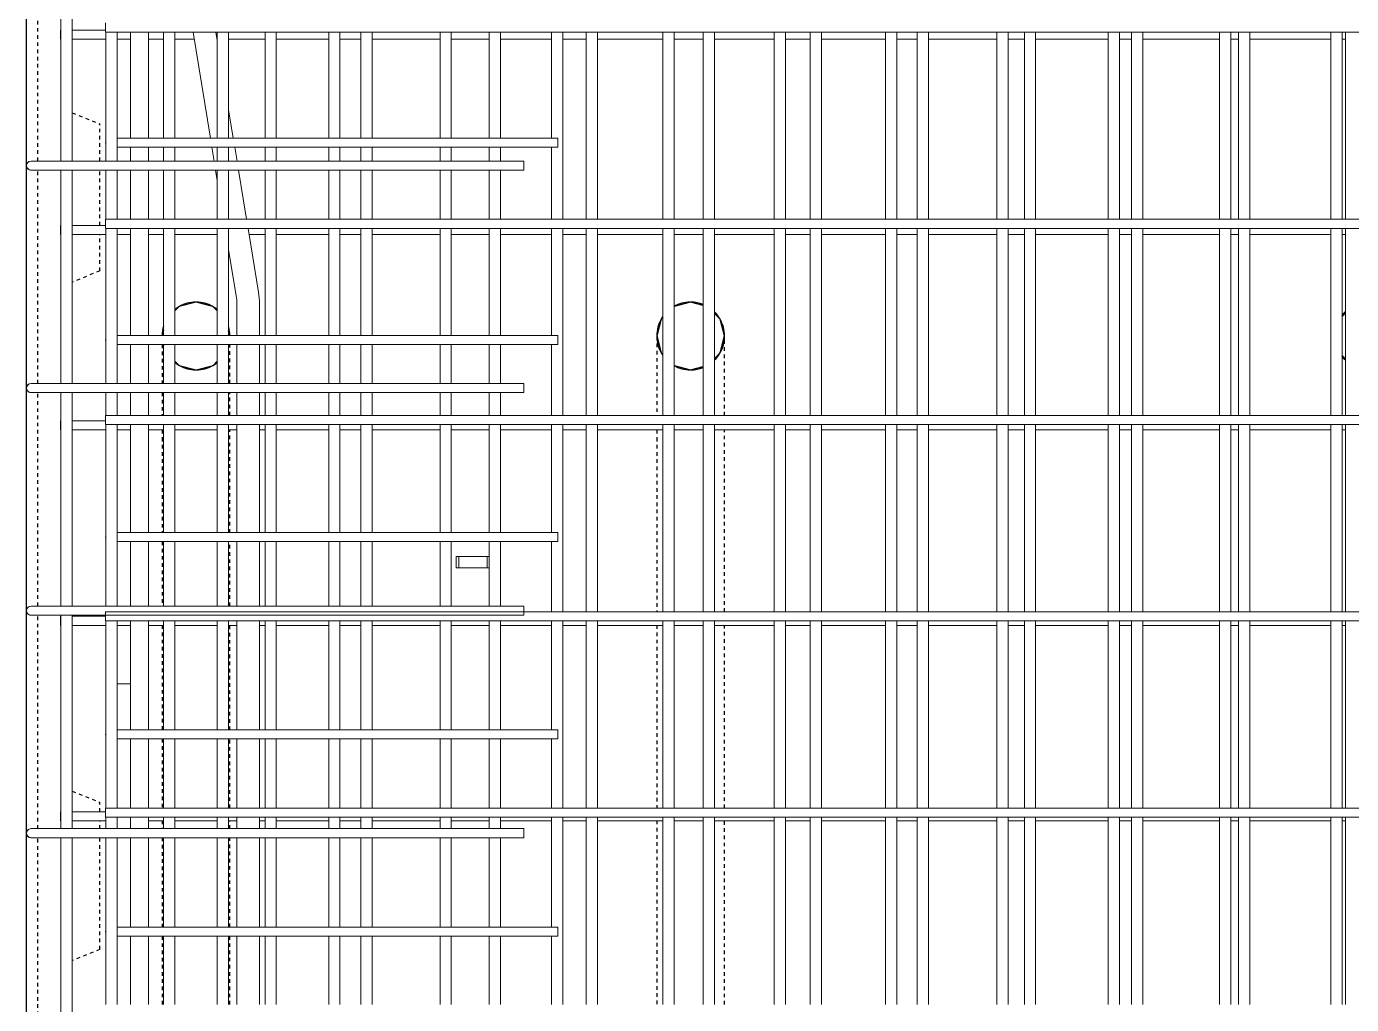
# Model space of a CAD drawing. Header units: millimetres. Extents: x -7141 to 5307, y -2677 to 10424.
# Drawn here: x -4296 to -3124, y -836 to 29 of the extents above; entities that cross this region are included whole.
import ezdxf

# ---------------------------------------------------------------- set-up
doc = ezdxf.new("R2010")
doc.units = ezdxf.units.MM
doc.linetypes.add('Dash', pattern=[6.36, 3.18, -3.18])
for name, color, linetype, lineweight in [('A-GENM', 13, 'Continuous', 18), ('A-WALL', 113, 'Continuous', 25), ('A-WALL-HDLN', 110, 'Dash', 25), ('S-RBAR', 171, 'Continuous', 18)]:
    doc.layers.add(name, color=color, linetype=linetype, lineweight=lineweight)

# ---------------------------------------------------------------- blocks, each defined once
blk = doc.blocks.new('RR spread anchor face based - RR-SA-2_5-150-1726819-Elevation Front 1')
at = {"layer": 'A-GENM'}
for p, q in [((-3916.2, 6755), (-3913.7, 6755)), ((-3916.2, 6745), (-3916.2, 6755)), ((-3913.7, 6755), (-3888.7, 6755)), ((-3913.7, 6755), (-3913.7, 6745)), ((-3888.7, 6755), (-3887, 6755)), ((-3888.7, 6755), (-3888.7, 6745)), ((-3913.7, 6745), (-3916.2, 6745)), ((-3888.7, 6745), (-3913.7, 6745)), ((-3887, 6745), (-3888.7, 6745))]:
    blk.add_line(p, q, dxfattribs=at)

msp = doc.modelspace()

# ---------------------------------------------------------------- linework, layer by layer
at = {"layer": 'A-WALL'}
for p, q in [((-4296.2, -1395), (-4296.2, 7060)), ((-3708.7, -215), (-3723.4, -218.9)), ((-3697.6, -217.9), (-3708.7, -215)), ((-3129.4, -224.7), (-3132.3, -227.7)), ((-4174.9, -240.1), (-4176.1, -244.5)), ((-4116.3, -244.5), (-4117.4, -240.5)), ((-3132.3, -262.3), (-3129.4, -265.3)), ((-3723.4, -271.1), (-3708.7, -275)), ((-3708.7, -275), (-3697.6, -272))]:
    msp.add_line(p, q, dxfattribs=at)
at = {"layer": 'A-WALL', "flags": 128}
for points in [[(-4146.2, -215), (-4161.2, -219), (-4164.9, -222.7)], [(-4127.4, -222.8), (-4131.3, -219), (-4146.2, -215)], [(-3733.4, -228.7), (-3734.7, -230.1), (-3738.7, -245)], [(-3678.7, -245), (-3682.7, -230), (-3687.6, -225.1)], [(-3738.7, -245), (-3734.7, -260), (-3733.4, -261.3)], [(-3687.6, -264.9), (-3682.7, -259.9), (-3678.7, -245)], [(-3678.7, -250.1), (-3678.7, -245.1), (-3678.7, -245)], [(-4164.9, -267.3), (-4161.1, -271), (-4146.2, -275)], [(-4146.2, -275), (-4131.2, -271), (-4127.4, -267.2)]]:
    msp.add_lwpolyline(points, dxfattribs=at)
at = {"layer": 'A-WALL'}
for centre, start, end in [((-4146.2, -245), 120.8303, 128.9228), ((-4146.2, -245), 90.7225, 119.4223), ((-4146.2, -245), 61.0187, 89.2664), ((-4146.2, -245), 50.8221, 59.6045), ((-3708.7, -245), 90.7225, 119.3344), ((-3708.7, -245), 68.1524, 89.2664), ((-3708.7, -245), 150.6728, 179.6194), ((-3708.7, -245), 145.9042, 149.6053), ((-3708.7, -245), 30.8311, 45), ((-3708.7, -245), 0.3778, 29.7706), ((-3108.7, -245), 135, 142.6662), ((-4146.2, -245), 163.5894, 179.0909), ((-4146.2, -245), 0.9091, 15), ((-3708.7, -245), 180.4246, 209.7233), ((-3708.7, -245), 330.719, 359.5722), ((-4146.2, -245), 195, 196.4106), ((-4146.2, -245), 231.0772, 239.6231), ((-4146.2, -245), 300.812, 309.1779), ((-3708.7, -245), 210.813, 214.0958), ((-3708.7, -245), 315, 329.6241), ((-3108.7, -245), 217.3338, 225), ((-4146.2, -245), 241.0171, 269.268), ((-4146.2, -245), 270.7209, 299.4239), ((-3708.7, -245), 241.0171, 269.268), ((-3708.7, -245), 270.7209, 291.8476)]:
    msp.add_arc(centre, 30, start, end, dxfattribs=at)
at = {"layer": 'A-WALL-HDLN'}
for p, q in [((-4286.2, -90.3), (-4286.2, 98.4)), ((-4255.8, -47.6), (-4231.2, -57.5)), ((-4231.2, -90.3), (-4231.2, -57.5)), ((-4286.2, -287.1), (-4286.2, -98.3)), ((-4231.2, -147.2), (-4231.2, -98.3)), ((-4231.2, -187.5), (-4231.2, -155.2)), ((-4231.2, -187.5), (-4255.8, -197.4)), ((-4286.2, -483.9), (-4286.2, -295.1)), ((-4116.2, -418.9), (-4116.2, -328)), ((-3678.7, -489), (-3678.7, -328)), ((-4176.2, -335), (-4176.2, -418.9)), ((-3738.7, -335), (-3738.7, -489)), ((-4176.2, -426.9), (-4176.2, -483.9)), ((-4116.2, -483.9), (-4116.2, -426.9)), ((-4286.2, -680.7), (-4286.2, -491.9)), ((-4176.2, -500.9), (-4176.2, -593.4)), ((-4116.2, -593.4), (-4116.2, -500.9)), ((-3738.7, -500.9), (-3738.7, -662.6)), ((-3678.7, -662.6), (-3678.7, -500.9)), ((-4176.2, -601.4), (-4176.2, -662.6)), ((-4116.2, -662.6), (-4116.2, -601.4)), ((-4255.8, -647.6), (-4231.2, -657.5)), ((-4231.2, -665.7), (-4231.2, -657.5)), ((-4231.2, -680.7), (-4231.2, -673.7)), ((-4176.2, -673.7), (-4176.2, -680.7)), ((-4116.2, -680.7), (-4116.2, -673.7)), ((-3738.7, -673.7), (-3738.7, -836.2)), ((-3678.7, -836.2), (-3678.7, -673.7)), ((-4286.2, -877.4), (-4286.2, -688.7)), ((-4231.2, -787.5), (-4231.2, -688.7)), ((-4176.2, -688.7), (-4176.2, -767.8)), ((-4116.2, -767.8), (-4116.2, -688.7)), ((-4176.2, -775.8), (-4176.2, -836.2)), ((-4116.2, -836.2), (-4116.2, -775.8)), ((-4231.2, -787.5), (-4255.8, -797.4))]:
    msp.add_line(p, q, dxfattribs=at)
at = {"layer": 'A-WALL-HDLN', "flags": 128}
for points in [[(-3738.7, -245.4), (-3738.7, -249.1), (-3738.7, -261), (-3738.7, -279.7), (-3738.7, -303.4), (-3738.7, -315.4)], [(-4176.2, -252.5), (-4176.2, -261), (-4176.2, -279.7), (-4176.2, -287.1)], [(-4116.2, -287.1), (-4116.2, -283.7), (-4116.2, -264), (-4116.2, -252.5)], [(-3678.7, -315.4), (-3678.7, -308.1), (-3678.7, -283.7), (-3678.7, -264), (-3678.7, -250.7), (-3678.7, -250.1)], [(-4176.2, -295.1), (-4176.2, -303.4), (-4176.2, -315.4)], [(-4116.2, -315.4), (-4116.2, -308.1), (-4116.2, -295.1)], [(-4176.2, -328), (-4176.2, -330), (-4176.2, -335)], [(-3738.7, -328), (-3738.7, -330), (-3738.7, -335)]]:
    msp.add_lwpolyline(points, dxfattribs=at)
at = {"layer": 'S-RBAR'}
for p, q in [((-4265.8, -90.3), (-4265.8, 98.4)), ((-4255.8, -90.3), (-4255.8, 98.4)), ((-4266.2, 17.6), (-4266.2, 25.6)), ((-4255.8, 25.6), (-4226.2, 25.6)), ((-4226.2, 23.8), (-4226.2, 31.8)), ((-4226.2, 23.8), (-2591.2, 23.8)), ((-4225.9, -90.3), (-4225.9, 23.8)), ((-4215.9, -90.3), (-4215.9, 23.8)), ((-4204.2, -70.1), (-4204.2, 23.8)), ((-4188.2, -70.1), (-4188.2, 23.8)), ((-4174.9, -70.1), (-4174.9, 23.8)), ((-4164.9, -70.1), (-4164.9, 23.8)), ((-4133.5, -70.1), (-4148.9, 23.8)), ((-4127.4, 16.2), (-4128.6, 23.8)), ((-4127.4, -70.1), (-4127.4, 23.8)), ((-4117.4, -70.1), (-4117.4, 23.8)), ((-4085.2, -70.1), (-4085.2, 23.8)), ((-4075.2, -70.1), (-4075.2, 23.8)), ((-4028.9, -70.1), (-4028.9, 23.8)), ((-4018.9, -70.1), (-4018.9, 23.8)), ((-4000.5, -70.1), (-4000.5, 23.8)), ((-3990.5, -70.1), (-3990.5, 23.8)), ((-3930.4, -70.1), (-3930.4, 23.8)), ((-3920.4, -70.1), (-3920.4, 23.8)), ((-3887, -70.1), (-3887, 23.8)), ((-3877, -70.1), (-3877, 23.8)), ((-3831.9, -70.1), (-3831.9, 23.8)), ((-3821.9, -141.8), (-3821.9, 23.8)), ((-3801.1, -141.8), (-3801.1, 23.8)), ((-3791.1, -141.8), (-3791.1, 23.8)), ((-3733.4, -141.8), (-3733.4, 23.8)), ((-3723.4, -141.8), (-3723.4, 23.8)), ((-3697.6, -141.8), (-3697.6, 23.8)), ((-3687.6, -141.8), (-3687.6, 23.8)), ((-3634.9, -141.8), (-3634.9, 23.8)), ((-3624.9, -141.8), (-3624.9, 23.8)), ((-3602.9, -141.8), (-3602.9, 23.8)), ((-3592.9, -141.8), (-3592.9, 23.8)), ((-3536.4, -141.8), (-3536.4, 23.8)), ((-3526.4, -141.8), (-3526.4, 23.8)), ((-3508.2, -141.8), (-3508.2, 23.8)), ((-3498.2, -141.8), (-3498.2, 23.8)), ((-3437.9, -141.8), (-3437.9, 23.8)), ((-3427.9, -141.8), (-3427.9, 23.8)), ((-3413.5, -141.8), (-3413.5, 23.8)), ((-3403.5, -141.8), (-3403.5, 23.8)), ((-3339.4, -141.8), (-3339.4, 23.8)), ((-3329.4, -141.8), (-3329.4, 23.8)), ((-3318.8, -141.8), (-3318.8, 23.8)), ((-3308.8, -141.8), (-3308.8, 23.8)), ((-3240.9, -141.8), (-3240.9, 23.8)), ((-3230.9, -141.8), (-3230.9, 23.8)), ((-3224.1, -141.8), (-3224.1, 23.8)), ((-3214.1, -141.8), (-3214.1, 23.8)), ((-3142.3, -141.8), (-3142.3, 23.8)), ((-3132.3, -141.8), (-3132.3, 23.8)), ((-3129.4, -141.8), (-3129.4, 23.8)), ((-4255.8, 17.6), (-4225.9, 17.6)), ((-4215.9, 17.6), (-4204.2, 17.6)), ((-4188.2, 17.6), (-4174.9, 17.6)), ((-4164.9, 17.6), (-4147.9, 17.6)), ((-4117.4, 17.6), (-4085.2, 17.6)), ((-4075.2, 17.6), (-4028.9, 17.6)), ((-4018.9, 17.6), (-4000.5, 17.6)), ((-3990.5, 17.6), (-3930.4, 17.6)), ((-3920.4, 17.6), (-3887, 17.6)), ((-3877, 17.6), (-3831.9, 17.6)), ((-3821.9, 17.6), (-3801.1, 17.6)), ((-3791.1, 17.6), (-3733.4, 17.6)), ((-3723.4, 17.6), (-3697.6, 17.6)), ((-3687.6, 17.6), (-3634.9, 17.6)), ((-3624.9, 17.6), (-3602.9, 17.6)), ((-3592.9, 17.6), (-3536.4, 17.6)), ((-3526.4, 17.6), (-3508.2, 17.6)), ((-3498.2, 17.6), (-3437.9, 17.6)), ((-3427.9, 17.6), (-3413.5, 17.6)), ((-3403.5, 17.6), (-3339.4, 17.6)), ((-3329.4, 17.6), (-3318.8, 17.6)), ((-3308.8, 17.6), (-3240.9, 17.6)), ((-3230.9, 17.6), (-3224.1, 17.6)), ((-3214.1, 17.6), (-3142.3, 17.6)), ((-3132.3, 17.6), (-3129.4, 17.6)), ((-4113.3, -70.1), (-4117.4, -44.9)), ((-4186.2, -70.1), (-4216.3, -70.1)), ((-4186.2, -70.1), (-3826.2, -70.1)), ((-3826.2, -78.1), (-3826.2, -70.1)), ((-4186.2, -78.1), (-4216.3, -78.1)), ((-4204.2, -90.3), (-4204.2, -78.1)), ((-4188.2, -90.3), (-4188.2, -78.1)), ((-4186.2, -78.1), (-3826.2, -78.1)), ((-4174.9, -90.3), (-4174.9, -78.1)), ((-4164.9, -90.3), (-4164.9, -78.1)), ((-4130.2, -90.3), (-4132.2, -78.1)), ((-4127.4, -90.3), (-4127.4, -78.1)), ((-4117.4, -90.3), (-4117.4, -78.1)), ((-4109.9, -90.3), (-4111.9, -78.1)), ((-4085.2, -90.3), (-4085.2, -78.1)), ((-4075.2, -90.3), (-4075.2, -78.1)), ((-4028.9, -90.3), (-4028.9, -78.1)), ((-4018.9, -90.3), (-4018.9, -78.1)), ((-4000.5, -90.3), (-4000.5, -78.1)), ((-3990.5, -90.3), (-3990.5, -78.1)), ((-3930.4, -90.3), (-3930.4, -78.1)), ((-3920.4, -90.3), (-3920.4, -78.1)), ((-3887, -90.3), (-3887, -78.1)), ((-3877, -90.3), (-3877, -78.1)), ((-3831.9, -141.8), (-3831.9, -78.1)), ((-4272.2, -90.3), (-4292.2, -90.3)), ((-4272.2, -90.3), (-3856.2, -90.3)), ((-3856.2, -98.3), (-3856.2, -90.3)), ((-4272.2, -98.3), (-4292.2, -98.3)), ((-4272.2, -98.3), (-3856.2, -98.3)), ((-4265.8, -287.1), (-4265.8, -98.3)), ((-4255.8, -287.1), (-4255.8, -98.3)), ((-4225.9, -141.8), (-4225.9, -98.3)), ((-4215.9, -141.8), (-4215.9, -98.3)), ((-4204.2, -141.8), (-4204.2, -98.3)), ((-4188.2, -141.8), (-4188.2, -98.3)), ((-4174.9, -141.8), (-4174.9, -98.3)), ((-4164.9, -141.8), (-4164.9, -98.3)), ((-4127.4, -107.5), (-4128.9, -98.3)), ((-4127.4, -141.8), (-4127.4, -98.3)), ((-4117.4, -141.8), (-4117.4, -98.3)), ((-4101.5, -141.8), (-4108.6, -98.3)), ((-4085.2, -141.8), (-4085.2, -98.3)), ((-4075.2, -141.8), (-4075.2, -98.3)), ((-4028.9, -141.8), (-4028.9, -98.3)), ((-4018.9, -141.8), (-4018.9, -98.3)), ((-4000.5, -141.8), (-4000.5, -98.3)), ((-3990.5, -141.8), (-3990.5, -98.3)), ((-3930.4, -141.8), (-3930.4, -98.3)), ((-3920.4, -141.8), (-3920.4, -98.3)), ((-3887, -141.8), (-3887, -98.3)), ((-3877, -141.8), (-3877, -98.3)), ((-4266.2, -155.2), (-4266.2, -147.2)), ((-4255.8, -147.2), (-4226.2, -147.2)), ((-4226.2, -141.8), (-2591.2, -141.8)), ((-4226.2, -149.8), (-4226.2, -141.8)), ((-4226.2, -149.8), (-2591.2, -149.8)), ((-4225.9, -287.1), (-4225.9, -149.8)), ((-4215.9, -287.1), (-4215.9, -149.8)), ((-4204.2, -244.5), (-4204.2, -149.8)), ((-4188.2, -244.5), (-4188.2, -149.8)), ((-4174.9, -244.5), (-4174.9, -149.8)), ((-4164.9, -244.5), (-4164.9, -149.8)), ((-4127.4, -244.5), (-4127.4, -149.8)), ((-4117.4, -244.5), (-4117.4, -149.8)), ((-4090.9, -206.3), (-4100.2, -149.8)), ((-4085.2, -244.5), (-4085.2, -149.8)), ((-4075.2, -244.5), (-4075.2, -149.8)), ((-4028.9, -244.5), (-4028.9, -149.8)), ((-4018.9, -244.5), (-4018.9, -149.8)), ((-4000.5, -244.5), (-4000.5, -149.8)), ((-3990.5, -244.5), (-3990.5, -149.8)), ((-3930.4, -244.5), (-3930.4, -149.8)), ((-3920.4, -244.5), (-3920.4, -149.8)), ((-3887, -244.5), (-3887, -149.8)), ((-3877, -244.5), (-3877, -149.8)), ((-3831.9, -244.5), (-3831.9, -149.8)), ((-3821.9, -315.4), (-3821.9, -149.8)), ((-3801.1, -315.4), (-3801.1, -149.8)), ((-3791.1, -315.4), (-3791.1, -149.8)), ((-3733.4, -315.4), (-3733.4, -149.8)), ((-3723.4, -315.4), (-3723.4, -149.8)), ((-3697.6, -315.4), (-3697.6, -149.8)), ((-3687.6, -315.4), (-3687.6, -149.8)), ((-3634.9, -315.4), (-3634.9, -149.8)), ((-3624.9, -315.4), (-3624.9, -149.8)), ((-3602.9, -315.4), (-3602.9, -149.8)), ((-3592.9, -315.4), (-3592.9, -149.8)), ((-3536.4, -315.4), (-3536.4, -149.8)), ((-3526.4, -315.4), (-3526.4, -149.8)), ((-3508.2, -315.4), (-3508.2, -149.8)), ((-3498.2, -315.4), (-3498.2, -149.8)), ((-3437.9, -315.4), (-3437.9, -149.8)), ((-3427.9, -315.4), (-3427.9, -149.8)), ((-3413.5, -315.4), (-3413.5, -149.8)), ((-3403.5, -315.4), (-3403.5, -149.8)), ((-3339.4, -315.4), (-3339.4, -149.8)), ((-3329.4, -315.4), (-3329.4, -149.8)), ((-3318.8, -315.4), (-3318.8, -149.8)), ((-3308.8, -315.4), (-3308.8, -149.8)), ((-3240.9, -315.4), (-3240.9, -149.8)), ((-3230.9, -315.4), (-3230.9, -149.8)), ((-3224.1, -315.4), (-3224.1, -149.8)), ((-3214.1, -315.4), (-3214.1, -149.8)), ((-3142.3, -315.4), (-3142.3, -149.8)), ((-3132.3, -315.4), (-3132.3, -149.8)), ((-3129.4, -315.4), (-3129.4, -149.8)), ((-4255.8, -155.2), (-4225.9, -155.2)), ((-4215.9, -155.2), (-4204.2, -155.2)), ((-4188.2, -155.2), (-4174.9, -155.2)), ((-4164.9, -155.2), (-4127.4, -155.2)), ((-4099.3, -155.2), (-4085.2, -155.2)), ((-4075.2, -155.2), (-4028.9, -155.2)), ((-4018.9, -155.2), (-4000.5, -155.2)), ((-3990.5, -155.2), (-3930.4, -155.2)), ((-3920.4, -155.2), (-3887, -155.2)), ((-3877, -155.2), (-3831.9, -155.2)), ((-3821.9, -155.2), (-3801.1, -155.2)), ((-3791.1, -155.2), (-3733.4, -155.2)), ((-3723.4, -155.2), (-3697.6, -155.2)), ((-3687.6, -155.2), (-3634.9, -155.2)), ((-3624.9, -155.2), (-3602.9, -155.2)), ((-3592.9, -155.2), (-3536.4, -155.2)), ((-3526.4, -155.2), (-3508.2, -155.2)), ((-3498.2, -155.2), (-3437.9, -155.2)), ((-3427.9, -155.2), (-3413.5, -155.2)), ((-3403.5, -155.2), (-3339.4, -155.2)), ((-3329.4, -155.2), (-3318.8, -155.2)), ((-3308.8, -155.2), (-3240.9, -155.2)), ((-3230.9, -155.2), (-3224.1, -155.2)), ((-3214.1, -155.2), (-3142.3, -155.2)), ((-3132.3, -155.2), (-3129.4, -155.2)), ((-4110.7, -209.5), (-4117.4, -168.6)), ((-4110.1, -244.5), (-4110.1, -216.8)), ((-4090.1, -244.5), (-4090.1, -216.8)), ((-4186.2, -244.5), (-4216.3, -244.5)), ((-4186.2, -244.5), (-3826.2, -244.5)), ((-3826.2, -252.5), (-3826.2, -244.5)), ((-4186.2, -252.5), (-4216.3, -252.5)), ((-4204.2, -287.1), (-4204.2, -252.5)), ((-4188.2, -287.1), (-4188.2, -252.5)), ((-4186.2, -252.5), (-3826.2, -252.5)), ((-4174.9, -287.1), (-4174.9, -252.5)), ((-4164.9, -287.1), (-4164.9, -252.5)), ((-4127.4, -287.1), (-4127.4, -252.5)), ((-4117.4, -287.1), (-4117.4, -252.5)), ((-4110.1, -287.1), (-4110.1, -252.5)), ((-4090.1, -287.1), (-4090.1, -252.5)), ((-4085.2, -287.1), (-4085.2, -252.5)), ((-4075.2, -287.1), (-4075.2, -252.5)), ((-4028.9, -287.1), (-4028.9, -252.5)), ((-4018.9, -287.1), (-4018.9, -252.5)), ((-4000.5, -287.1), (-4000.5, -252.5)), ((-3990.5, -287.1), (-3990.5, -252.5)), ((-3930.4, -287.1), (-3930.4, -252.5)), ((-3920.4, -287.1), (-3920.4, -252.5)), ((-3887, -287.1), (-3887, -252.5)), ((-3877, -287.1), (-3877, -252.5)), ((-3831.9, -315.4), (-3831.9, -252.5)), ((-4272.2, -287.1), (-4292.2, -287.1)), ((-4272.2, -287.1), (-3856.2, -287.1)), ((-3856.2, -295.1), (-3856.2, -287.1)), ((-4272.2, -295.1), (-4292.2, -295.1)), ((-4272.2, -295.1), (-3856.2, -295.1)), ((-4265.8, -483.9), (-4265.8, -295.1)), ((-4255.8, -483.9), (-4255.8, -295.1)), ((-4225.9, -315.4), (-4225.9, -295.1)), ((-4215.9, -315.4), (-4215.9, -295.1)), ((-4204.2, -315.4), (-4204.2, -295.1)), ((-4188.2, -315.4), (-4188.2, -295.1)), ((-4174.9, -315.4), (-4174.9, -295.1)), ((-4164.9, -315.4), (-4164.9, -295.1)), ((-4127.4, -315.4), (-4127.4, -295.1)), ((-4117.4, -315.4), (-4117.4, -295.1)), ((-4110.1, -315.4), (-4110.1, -295.1)), ((-4090.1, -315.4), (-4090.1, -295.1)), ((-4085.2, -315.4), (-4085.2, -295.1)), ((-4075.2, -315.4), (-4075.2, -295.1)), ((-4028.9, -315.4), (-4028.9, -295.1)), ((-4018.9, -315.4), (-4018.9, -295.1)), ((-4000.5, -315.4), (-4000.5, -295.1)), ((-3990.5, -315.4), (-3990.5, -295.1)), ((-3930.4, -315.4), (-3930.4, -295.1)), ((-3920.4, -315.4), (-3920.4, -295.1)), ((-3887, -315.4), (-3887, -295.1)), ((-3877, -315.4), (-3877, -295.1)), ((-4226.2, -315.4), (-2591.2, -315.4)), ((-4226.2, -323.4), (-4226.2, -315.4)), ((-4266.2, -328), (-4266.2, -320)), ((-4255.8, -320), (-4226.2, -320)), ((-4255.8, -328), (-4225.9, -328)), ((-4226.2, -323.4), (-2591.2, -323.4)), ((-4225.9, -483.9), (-4225.9, -323.4)), ((-4215.9, -483.9), (-4215.9, -323.4)), ((-4215.9, -328), (-4204.2, -328)), ((-4204.2, -418.9), (-4204.2, -323.4)), ((-4188.2, -418.9), (-4188.2, -323.4)), ((-4188.2, -328), (-4174.9, -328)), ((-4174.9, -418.9), (-4174.9, -323.4)), ((-4164.9, -418.9), (-4164.9, -323.4)), ((-4164.9, -328), (-4127.4, -328)), ((-4127.4, -418.9), (-4127.4, -323.4)), ((-4117.4, -418.9), (-4117.4, -323.4)), ((-4117.4, -328), (-4110.1, -328)), ((-4110.1, -418.9), (-4110.1, -323.4)), ((-4090.1, -418.9), (-4090.1, -323.4)), ((-4089.7, -328), (-4085.2, -328)), ((-4085.2, -418.9), (-4085.2, -323.4)), ((-4075.2, -418.9), (-4075.2, -323.4)), ((-4075.2, -328), (-4028.9, -328)), ((-4028.9, -418.9), (-4028.9, -323.4)), ((-4018.9, -418.9), (-4018.9, -323.4)), ((-4018.9, -328), (-4000.5, -328)), ((-4000.5, -418.9), (-4000.5, -323.4)), ((-3990.5, -418.9), (-3990.5, -323.4)), ((-3990.5, -328), (-3930.4, -328)), ((-3930.4, -418.9), (-3930.4, -323.4)), ((-3920.4, -418.9), (-3920.4, -323.4)), ((-3920.4, -328), (-3887, -328)), ((-3887, -418.9), (-3887, -323.4)), ((-3877, -418.9), (-3877, -323.4)), ((-3877, -328), (-3831.9, -328)), ((-3831.9, -418.9), (-3831.9, -323.4)), ((-3821.9, -489), (-3821.9, -323.4)), ((-3821.9, -328), (-3801.1, -328)), ((-3801.1, -489), (-3801.1, -323.4)), ((-3791.1, -489), (-3791.1, -323.4)), ((-3791.1, -328), (-3733.4, -328)), ((-3733.4, -489), (-3733.4, -323.4)), ((-3723.4, -489), (-3723.4, -323.4)), ((-3723.4, -328), (-3697.6, -328)), ((-3697.6, -489), (-3697.6, -323.4)), ((-3687.6, -489), (-3687.6, -323.4)), ((-3687.6, -328), (-3634.9, -328)), ((-3634.9, -489), (-3634.9, -323.4)), ((-3624.9, -489), (-3624.9, -323.4)), ((-3624.9, -328), (-3602.9, -328)), ((-3602.9, -489), (-3602.9, -323.4)), ((-3592.9, -489), (-3592.9, -323.4)), ((-3592.9, -328), (-3536.4, -328)), ((-3536.4, -489), (-3536.4, -323.4)), ((-3526.4, -489), (-3526.4, -323.4)), ((-3526.4, -328), (-3508.2, -328)), ((-3508.2, -489), (-3508.2, -323.4)), ((-3498.2, -489), (-3498.2, -323.4)), ((-3498.2, -328), (-3437.9, -328)), ((-3437.9, -489), (-3437.9, -323.4)), ((-3427.9, -489), (-3427.9, -323.4)), ((-3427.9, -328), (-3413.5, -328)), ((-3413.5, -489), (-3413.5, -323.4)), ((-3403.5, -489), (-3403.5, -323.4)), ((-3403.5, -328), (-3339.4, -328)), ((-3339.4, -489), (-3339.4, -323.4)), ((-3329.4, -489), (-3329.4, -323.4)), ((-3329.4, -328), (-3318.8, -328)), ((-3318.8, -489), (-3318.8, -323.4)), ((-3308.8, -489), (-3308.8, -323.4)), ((-3308.8, -328), (-3240.9, -328)), ((-3240.9, -489), (-3240.9, -323.4)), ((-3230.9, -489), (-3230.9, -323.4)), ((-3230.9, -328), (-3224.1, -328)), ((-3224.1, -489), (-3224.1, -323.4)), ((-3214.1, -489), (-3214.1, -323.4)), ((-3214.1, -328), (-3142.3, -328)), ((-3142.3, -489), (-3142.3, -323.4)), ((-3132.3, -489), (-3132.3, -323.4)), ((-3132.3, -328), (-3129.4, -328)), ((-3129.4, -489), (-3129.4, -323.4)), ((-4186.2, -418.9), (-4216.3, -418.9)), ((-4186.2, -418.9), (-3826.2, -418.9)), ((-3826.2, -426.9), (-3826.2, -418.9)), ((-4186.2, -426.9), (-4216.3, -426.9)), ((-4204.2, -483.9), (-4204.2, -426.9)), ((-4188.2, -483.9), (-4188.2, -426.9)), ((-4186.2, -426.9), (-3826.2, -426.9)), ((-4174.9, -483.9), (-4174.9, -426.9)), ((-4164.9, -483.9), (-4164.9, -426.9)), ((-4127.4, -483.9), (-4127.4, -426.9)), ((-4117.4, -483.9), (-4117.4, -426.9)), ((-4110.1, -483.9), (-4110.1, -426.9)), ((-4090.1, -483.9), (-4090.1, -426.9)), ((-4085.2, -483.9), (-4085.2, -426.9)), ((-4075.2, -483.9), (-4075.2, -426.9)), ((-4028.9, -483.9), (-4028.9, -426.9)), ((-4018.9, -483.9), (-4018.9, -426.9)), ((-4000.5, -483.9), (-4000.5, -426.9)), ((-3990.5, -483.9), (-3990.5, -426.9)), ((-3930.4, -483.9), (-3930.4, -426.9)), ((-3920.4, -483.9), (-3920.4, -426.9)), ((-3887, -483.9), (-3887, -426.9)), ((-3877, -483.9), (-3877, -426.9)), ((-3831.9, -489), (-3831.9, -426.9)), ((-4272.2, -483.9), (-4292.2, -483.9)), ((-4272.2, -491.9), (-4292.2, -491.9)), ((-4272.2, -483.9), (-3856.2, -483.9)), ((-4272.2, -491.9), (-3856.2, -491.9)), ((-4265.8, -680.7), (-4265.8, -491.9)), ((-4255.8, -680.7), (-4255.8, -491.9)), ((-4226.2, -489), (-2591.2, -489)), ((-4226.2, -497), (-4226.2, -489)), ((-3856.2, -491.9), (-3856.2, -483.9)), ((-4266.2, -500.9), (-4266.2, -492.9)), ((-4255.8, -492.9), (-4226.2, -492.9)), ((-4255.8, -500.9), (-4225.9, -500.9)), ((-4226.2, -497), (-2591.2, -497)), ((-4225.9, -662.6), (-4225.9, -497)), ((-4215.9, -662.6), (-4215.9, -497)), ((-4215.9, -500.9), (-4204.2, -500.9)), ((-4204.2, -593.4), (-4204.2, -497)), ((-4188.2, -593.4), (-4188.2, -497)), ((-4188.2, -500.9), (-4174.9, -500.9)), ((-4174.9, -593.4), (-4174.9, -497)), ((-4164.9, -593.4), (-4164.9, -497)), ((-4164.9, -500.9), (-4127.4, -500.9)), ((-4127.4, -593.4), (-4127.4, -497)), ((-4117.4, -593.4), (-4117.4, -497)), ((-4117.4, -500.9), (-4110.1, -500.9)), ((-4110.1, -593.4), (-4110.1, -497)), ((-4090.1, -593.4), (-4090.1, -497)), ((-4089.7, -500.9), (-4085.2, -500.9)), ((-4085.2, -593.4), (-4085.2, -497)), ((-4075.2, -593.4), (-4075.2, -497)), ((-4075.2, -500.9), (-4028.9, -500.9)), ((-4028.9, -593.4), (-4028.9, -497)), ((-4018.9, -593.4), (-4018.9, -497)), ((-4018.9, -500.9), (-4000.5, -500.9)), ((-4000.5, -593.4), (-4000.5, -497)), ((-3990.5, -593.4), (-3990.5, -497)), ((-3990.5, -500.9), (-3930.4, -500.9)), ((-3930.4, -593.4), (-3930.4, -497)), ((-3920.4, -593.4), (-3920.4, -497)), ((-3920.4, -500.9), (-3887, -500.9)), ((-3887, -593.4), (-3887, -497)), ((-3877, -593.4), (-3877, -497)), ((-3877, -500.9), (-3831.9, -500.9)), ((-3831.9, -593.4), (-3831.9, -497)), ((-3821.9, -662.6), (-3821.9, -497)), ((-3821.9, -500.9), (-3801.1, -500.9)), ((-3801.1, -662.6), (-3801.1, -497)), ((-3791.1, -662.6), (-3791.1, -497)), ((-3791.1, -500.9), (-3733.4, -500.9)), ((-3733.4, -662.6), (-3733.4, -497)), ((-3723.4, -662.6), (-3723.4, -497)), ((-3723.4, -500.9), (-3697.6, -500.9)), ((-3697.6, -662.6), (-3697.6, -497)), ((-3687.6, -662.6), (-3687.6, -497)), ((-3687.6, -500.9), (-3634.9, -500.9)), ((-3634.9, -662.6), (-3634.9, -497)), ((-3624.9, -662.6), (-3624.9, -497)), ((-3624.9, -500.9), (-3602.9, -500.9)), ((-3602.9, -662.6), (-3602.9, -497)), ((-3592.9, -662.6), (-3592.9, -497)), ((-3592.9, -500.9), (-3536.4, -500.9)), ((-3536.4, -662.6), (-3536.4, -497)), ((-3526.4, -662.6), (-3526.4, -497)), ((-3526.4, -500.9), (-3508.2, -500.9)), ((-3508.2, -662.6), (-3508.2, -497)), ((-3498.2, -662.6), (-3498.2, -497)), ((-3498.2, -500.9), (-3437.9, -500.9)), ((-3437.9, -662.6), (-3437.9, -497)), ((-3427.9, -662.6), (-3427.9, -497)), ((-3427.9, -500.9), (-3413.5, -500.9)), ((-3413.5, -662.6), (-3413.5, -497)), ((-3403.5, -662.6), (-3403.5, -497)), ((-3403.5, -500.9), (-3339.4, -500.9)), ((-3339.4, -662.6), (-3339.4, -497)), ((-3329.4, -662.6), (-3329.4, -497)), ((-3329.4, -500.9), (-3318.8, -500.9)), ((-3318.8, -662.6), (-3318.8, -497)), ((-3308.8, -662.6), (-3308.8, -497)), ((-3308.8, -500.9), (-3240.9, -500.9)), ((-3240.9, -662.6), (-3240.9, -497)), ((-3230.9, -662.6), (-3230.9, -497)), ((-3230.9, -500.9), (-3224.1, -500.9)), ((-3224.1, -662.6), (-3224.1, -497)), ((-3214.1, -662.6), (-3214.1, -497)), ((-3214.1, -500.9), (-3142.3, -500.9)), ((-3142.3, -662.6), (-3142.3, -497)), ((-3132.3, -662.6), (-3132.3, -497)), ((-3132.3, -500.9), (-3129.4, -500.9)), ((-3129.4, -662.6), (-3129.4, -497)), ((-4215.9, -552.5), (-4204.2, -552.5)), ((-4186.2, -593.4), (-4216.3, -593.4)), ((-4186.2, -593.4), (-3826.2, -593.4)), ((-3826.2, -601.4), (-3826.2, -593.4)), ((-4186.2, -601.4), (-4216.3, -601.4)), ((-4204.2, -662.6), (-4204.2, -601.4)), ((-4188.2, -662.6), (-4188.2, -601.4)), ((-4186.2, -601.4), (-3826.2, -601.4)), ((-4174.9, -662.6), (-4174.9, -601.4)), ((-4164.9, -662.6), (-4164.9, -601.4)), ((-4127.4, -662.6), (-4127.4, -601.4)), ((-4117.4, -662.6), (-4117.4, -601.4)), ((-4110.1, -662.6), (-4110.1, -601.4)), ((-4090.1, -662.6), (-4090.1, -601.4)), ((-4085.2, -662.6), (-4085.2, -601.4)), ((-4075.2, -662.6), (-4075.2, -601.4)), ((-4028.9, -662.6), (-4028.9, -601.4)), ((-4018.9, -662.6), (-4018.9, -601.4)), ((-4000.5, -662.6), (-4000.5, -601.4)), ((-3990.5, -662.6), (-3990.5, -601.4)), ((-3930.4, -662.6), (-3930.4, -601.4)), ((-3920.4, -662.6), (-3920.4, -601.4)), ((-3887, -662.6), (-3887, -601.4)), ((-3877, -662.6), (-3877, -601.4)), ((-3831.9, -662.6), (-3831.9, -601.4)), ((-4266.2, -673.7), (-4266.2, -665.7)), ((-4255.8, -665.7), (-4226.2, -665.7)), ((-4226.2, -662.6), (-2591.2, -662.6)), ((-4226.2, -670.6), (-4226.2, -662.6)), ((-4255.8, -673.7), (-4225.9, -673.7)), ((-4226.2, -670.6), (-2591.2, -670.6)), ((-4225.9, -680.7), (-4225.9, -670.6)), ((-4215.9, -680.7), (-4215.9, -670.6)), ((-4204.2, -680.7), (-4204.2, -670.6)), ((-4188.2, -680.7), (-4188.2, -670.6)), ((-4188.2, -673.7), (-4174.9, -673.7)), ((-4174.9, -680.7), (-4174.9, -670.6)), ((-4164.9, -680.7), (-4164.9, -670.6)), ((-4164.9, -673.7), (-4127.4, -673.7)), ((-4127.4, -680.7), (-4127.4, -670.6)), ((-4117.4, -680.7), (-4117.4, -670.6)), ((-4117.4, -673.7), (-4110.1, -673.7)), ((-4110.1, -680.7), (-4110.1, -670.6)), ((-4090.1, -680.7), (-4090.1, -670.6)), ((-4089.7, -673.7), (-4085.2, -673.7)), ((-4085.2, -680.7), (-4085.2, -670.6)), ((-4075.2, -680.7), (-4075.2, -670.6)), ((-4075.2, -673.7), (-4028.9, -673.7)), ((-4028.9, -680.7), (-4028.9, -670.6)), ((-4018.9, -680.7), (-4018.9, -670.6)), ((-4018.9, -673.7), (-4000.5, -673.7)), ((-4000.5, -680.7), (-4000.5, -670.6)), ((-3990.5, -680.7), (-3990.5, -670.6)), ((-3990.5, -673.7), (-3930.4, -673.7)), ((-3930.4, -680.7), (-3930.4, -670.6)), ((-3920.4, -680.7), (-3920.4, -670.6)), ((-3920.4, -673.7), (-3887, -673.7)), ((-3887, -680.7), (-3887, -670.6)), ((-3877, -680.7), (-3877, -670.6)), ((-3877, -673.7), (-3831.9, -673.7)), ((-3831.9, -767.8), (-3831.9, -670.6)), ((-3821.9, -836.2), (-3821.9, -670.6)), ((-3821.9, -673.7), (-3801.1, -673.7)), ((-3801.1, -836.2), (-3801.1, -670.6)), ((-3791.1, -836.2), (-3791.1, -670.6)), ((-3791.1, -673.7), (-3733.4, -673.7)), ((-3733.4, -836.2), (-3733.4, -670.6)), ((-3723.4, -836.2), (-3723.4, -670.6)), ((-3723.4, -673.7), (-3697.6, -673.7)), ((-3697.6, -836.2), (-3697.6, -670.6)), ((-3687.6, -836.2), (-3687.6, -670.6)), ((-3687.6, -673.7), (-3634.9, -673.7)), ((-3634.9, -836.2), (-3634.9, -670.6)), ((-3624.9, -836.2), (-3624.9, -670.6)), ((-3624.9, -673.7), (-3602.9, -673.7)), ((-3602.9, -836.2), (-3602.9, -670.6)), ((-3592.9, -836.2), (-3592.9, -670.6)), ((-3592.9, -673.7), (-3536.4, -673.7)), ((-3536.4, -836.2), (-3536.4, -670.6)), ((-3526.4, -836.2), (-3526.4, -670.6)), ((-3526.4, -673.7), (-3508.2, -673.7)), ((-3508.2, -836.2), (-3508.2, -670.6)), ((-3498.2, -836.2), (-3498.2, -670.6)), ((-3498.2, -673.7), (-3437.9, -673.7)), ((-3437.9, -836.2), (-3437.9, -670.6)), ((-3427.9, -836.2), (-3427.9, -670.6)), ((-3427.9, -673.7), (-3413.5, -673.7)), ((-3413.5, -836.2), (-3413.5, -670.6)), ((-3403.5, -836.2), (-3403.5, -670.6)), ((-3403.5, -673.7), (-3339.4, -673.7)), ((-3339.4, -836.2), (-3339.4, -670.6)), ((-3329.4, -836.2), (-3329.4, -670.6)), ((-3329.4, -673.7), (-3318.8, -673.7)), ((-3318.8, -836.2), (-3318.8, -670.6)), ((-3308.8, -836.2), (-3308.8, -670.6)), ((-3308.8, -673.7), (-3240.9, -673.7)), ((-3240.9, -836.2), (-3240.9, -670.6)), ((-3230.9, -836.2), (-3230.9, -670.6)), ((-3230.9, -673.7), (-3224.1, -673.7)), ((-3224.1, -836.2), (-3224.1, -670.6)), ((-3214.1, -836.2), (-3214.1, -670.6)), ((-3214.1, -673.7), (-3142.3, -673.7)), ((-3142.3, -836.2), (-3142.3, -670.6)), ((-3132.3, -836.2), (-3132.3, -670.6)), ((-3132.3, -673.7), (-3129.4, -673.7)), ((-3129.4, -836.2), (-3129.4, -670.6)), ((-4272.2, -680.7), (-4292.2, -680.7)), ((-4272.2, -688.7), (-4292.2, -688.7)), ((-4272.2, -680.7), (-3856.2, -680.7)), ((-4272.2, -688.7), (-3856.2, -688.7)), ((-4265.8, -877.4), (-4265.8, -688.7)), ((-4255.8, -877.4), (-4255.8, -688.7)), ((-4225.9, -836.2), (-4225.9, -688.7)), ((-4215.9, -836.2), (-4215.9, -688.7)), ((-4204.2, -767.8), (-4204.2, -688.7)), ((-4188.2, -767.8), (-4188.2, -688.7)), ((-4174.9, -767.8), (-4174.9, -688.7)), ((-4164.9, -767.8), (-4164.9, -688.7)), ((-4127.4, -767.8), (-4127.4, -688.7)), ((-4117.4, -767.8), (-4117.4, -688.7)), ((-4110.1, -767.8), (-4110.1, -688.7)), ((-4090.1, -767.8), (-4090.1, -688.7)), ((-4085.2, -767.8), (-4085.2, -688.7)), ((-4075.2, -767.8), (-4075.2, -688.7)), ((-4028.9, -767.8), (-4028.9, -688.7)), ((-4018.9, -767.8), (-4018.9, -688.7)), ((-4000.5, -767.8), (-4000.5, -688.7)), ((-3990.5, -767.8), (-3990.5, -688.7)), ((-3930.4, -767.8), (-3930.4, -688.7)), ((-3920.4, -767.8), (-3920.4, -688.7)), ((-3887, -767.8), (-3887, -688.7)), ((-3877, -767.8), (-3877, -688.7)), ((-3856.2, -688.7), (-3856.2, -680.7)), ((-4186.2, -767.8), (-4216.3, -767.8)), ((-4186.2, -767.8), (-3826.2, -767.8)), ((-3826.2, -775.8), (-3826.2, -767.8)), ((-4186.2, -775.8), (-4216.3, -775.8)), ((-4204.2, -836.2), (-4204.2, -775.8)), ((-4188.2, -836.2), (-4188.2, -775.8)), ((-4186.2, -775.8), (-3826.2, -775.8)), ((-4174.9, -836.2), (-4174.9, -775.8)), ((-4164.9, -836.2), (-4164.9, -775.8)), ((-4127.4, -836.2), (-4127.4, -775.8)), ((-4117.4, -836.2), (-4117.4, -775.8)), ((-4110.1, -836.2), (-4110.1, -775.8)), ((-4090.1, -836.2), (-4090.1, -775.8)), ((-4085.2, -836.2), (-4085.2, -775.8)), ((-4075.2, -836.2), (-4075.2, -775.8)), ((-4028.9, -836.2), (-4028.9, -775.8)), ((-4018.9, -836.2), (-4018.9, -775.8)), ((-4000.5, -836.2), (-4000.5, -775.8)), ((-3990.5, -836.2), (-3990.5, -775.8)), ((-3930.4, -836.2), (-3930.4, -775.8)), ((-3920.4, -836.2), (-3920.4, -775.8)), ((-3887, -836.2), (-3887, -775.8)), ((-3877, -836.2), (-3877, -775.8)), ((-3831.9, -836.2), (-3831.9, -775.8))]:
    msp.add_line(p, q, dxfattribs=at)
for centre, radius, start, end in [((-4222.2, -74.1), 4, 165, 195), ((-4292.2, -94.3), 4, 90, 270), ((-4292.2, -94.3), 4, 120, 165), ((-4292.2, -94.3), 4, 195, 240), ((-4292.2, -94.3), 4, 255, 270), ((-4155.1, -216.8), 45, 0, 9.3048), ((-4155.1, -216.8), 65, 360, 9.3048), ((-4222.2, -248.5), 4, 165, 195), ((-4292.2, -291.1), 4, 90, 270), ((-4292.2, -291.1), 4, 120, 165), ((-4292.2, -291.1), 4, 195, 240), ((-4292.2, -291.1), 4, 255, 270), ((-4222.2, -422.9), 4, 165, 195), ((-4292.2, -487.9), 4, 90, 270), ((-4292.2, -487.9), 4, 120, 165), ((-4292.2, -487.9), 4, 195, 240), ((-4292.2, -487.9), 4, 255, 270), ((-4222.2, -597.4), 4, 165, 195), ((-4292.2, -684.7), 4, 90, 270), ((-4292.2, -684.7), 4, 120, 165), ((-4292.2, -684.7), 4, 195, 240), ((-4292.2, -684.7), 4, 255, 270), ((-4222.2, -771.8), 4, 165, 195)]:
    msp.add_arc(centre, radius, start, end, dxfattribs=at)

# ---------------------------------------------------------------- block references
at = {"layer": 'A-GENM'}
msp.add_blockref('RR spread anchor face based - RR-SA-2_5-150-1726819-Elevation Front 1', (0, -7195), dxfattribs=at)

doc.saveas('drawing.dxf')
